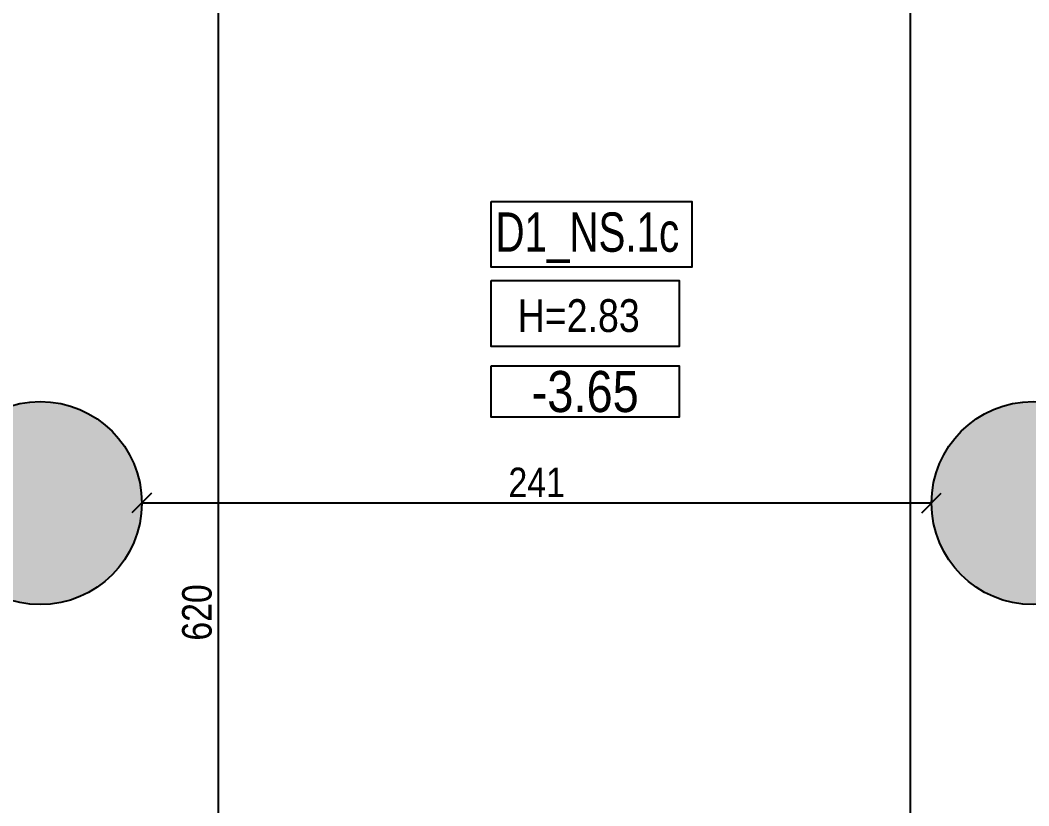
# Model space of a CAD drawing. Header units: metres. Extents: x 493 to 630, y -132 to -15.
# Drawn here: x 532.923 to 536.002, y -83.81 to -81.411 of the extents above; entities that cross this region are included whole.
import ezdxf
from ezdxf.enums import TextEntityAlignment as Align

# ---------------------------------------------------------------- set-up
doc = ezdxf.new("R2010")
doc.units = ezdxf.units.M
doc.header["$MEASUREMENT"] = 0
doc.header["$PDMODE"] = 3
for name, color, linetype in [('a_caramida', 2, 'Continuous'), ('a_cote_50', 9, 'Continuous'), ('a_cote_nivel', 9, 'Continuous'), ('a_indicatii', 7, 'Continuous'), ('a_indicatii_text', 7, 'Continuous'), ('a_pereti_hasuri', 253, 'Continuous'), ('a_text', 7, 'Continuous')]:
    doc.layers.add(name, color=color, linetype=linetype)
doc.styles.add('ROMANS', font='ROMANS.shx', dxfattribs={"width": 0.75})
doc.styles.get("Standard").update_dxf_attribs({"font": 'ARIALN.TTF'})
doc.styles.add('Swiss Condensed Light', font='swisscl.ttf')
doc.dimstyles.new('50 cote', dxfattribs={"dimtxt": 0.09, "dimasz": 0.06, "dimexe": 0, "dimexo": 0, "dimgap": 0.018, "dimtad": 1, "dimdec": 1, "dimlfac": 100, "dimrnd": 0.5, "dimdsep": 46, "dimtxsty": 'Standard', "dimblk": 'OBLIQUE', "dimcen": 0.00045, "dimclrd": 256, "dimclrt": 4, "dimadec": 1, "dimazin": 0, "dimtfac": 1, "dimtdec": 1, "dimtix": 1, "dimtofl": 0, "dimtmove": 0, "dimatfit": 3, "dimldrblk": 'OBLIQUE', "dimfxl": 0, "dimtolj": 1, "dimtzin": 0, "dimarcsym": 0})

# ---------------------------------------------------------------- blocks, each defined once
blk = doc.blocks.new('_Oblique')
at = {"color": 0, "linetype": 'ByBlock', "lineweight": -2}
blk.add_line((-0.5, -0.5), (0.5, 0.5), dxfattribs=at)
blk = doc.blocks.new('*D300')
at = {"layer": 'a_cote_50', "lineweight": -2, "ltscale": 0.3}
blk.add_line((535.6402, -89.1196), (535.6402, -80.1196), dxfattribs=at)
at = {"layer": 'Defpoints', "color": 0, "ltscale": 0.3}
for p in [(535.6402, -80.1196), (535.9422, -80.1196), (535.9422, -89.1196)]:
    blk.add_point(p, dxfattribs=at)
at = {"layer": 'a_cote_50', "lineweight": -2, "ltscale": 0.3, "xscale": 0.06, "yscale": 0.06, "zscale": 0.06}
for p, rotation in [((535.6402, -80.1196), 90), ((535.6402, -89.1196), 270)]:
    blk.add_blockref('_Oblique', p, dxfattribs=dict(at, rotation=rotation))
at = {"layer": 'a_cote_50', "color": 4, "ltscale": 0.3, "insert": (535.5762, -84.6196), "char_height": 0.09, "attachment_point": 5, "rotation": 90}
blk.add_mtext('\\A1;900', dxfattribs=at)
blk = doc.blocks.new('*D303')
at = {"layer": 'a_cote_50', "lineweight": -2, "ltscale": 0.3}
blk.add_line((535.7047, -82.8857), (533.2947, -82.8857), dxfattribs=at)
at = {"layer": 'Defpoints', "color": 0, "ltscale": 0.3}
for p in [(533.2947, -82.8857), (533.2947, -82.8857), (535.7047, -82.8857)]:
    blk.add_point(p, dxfattribs=at)
at = {"layer": 'a_cote_50', "lineweight": -2, "ltscale": 0.3, "xscale": 0.06, "yscale": 0.06, "zscale": 0.06, "rotation": 180}
blk.add_blockref('_Oblique', (533.2947, -82.8857), dxfattribs=at)
at = {"layer": 'a_cote_50', "lineweight": -2, "ltscale": 0.3, "xscale": 0.06, "yscale": 0.06, "zscale": 0.06}
blk.add_blockref('_Oblique', (535.7047, -82.8857), dxfattribs=at)
at = {"layer": 'a_cote_50', "color": 4, "ltscale": 0.3, "insert": (534.4997, -82.8225), "char_height": 0.09, "attachment_point": 5}
blk.add_mtext('\\A1;241', dxfattribs=at)
blk = doc.blocks.new('*D294')
at = {"layer": 'a_cote_50', "lineweight": -2, "ltscale": 0.3}
blk.add_line((533.5273, -80.1196), (533.5273, -86.3196), dxfattribs=at)
at = {"layer": 'Defpoints', "color": 0, "ltscale": 0.3}
for p in [(530.06, -80.1196), (530.06, -86.3196), (533.5273, -86.3196)]:
    blk.add_point(p, dxfattribs=at)
at = {"layer": 'a_cote_50', "lineweight": -2, "ltscale": 0.3, "xscale": 0.06, "yscale": 0.06, "zscale": 0.06}
for p, rotation in [((533.5273, -80.1196), 90), ((533.5273, -86.3196), 270)]:
    blk.add_blockref('_Oblique', p, dxfattribs=dict(at, rotation=rotation))
at = {"layer": 'a_cote_50', "color": 4, "ltscale": 0.3, "insert": (533.4634, -83.2196), "char_height": 0.09, "attachment_point": 5, "rotation": 90}
blk.add_mtext('\\A1;620', dxfattribs=at)
blk = doc.blocks.new('COTE_NIVEL_DRAFT')
at = {"layer": 'a_cote_nivel'}
blk.add_lwpolyline([(-27.5, -2.5), (27.5, -2.5), (27.5, -17.5), (-27.5, -17.5)], close=True, dxfattribs=at)
blk = doc.blocks.new('cota nivel')
at = {"layer": 'a_cote_nivel', "xscale": 1.272727272727934, "yscale": 1.272727272727934, "zscale": 1.272727272727934}
blk.add_blockref('COTE_NIVEL_DRAFT', (0, 12.73), dxfattribs=at)
at = {"layer": 'a_cote_nivel', "style": 'ROMANS', "width": 0.6}
blk.add_attdef('COTA', text='', height=15.27, dxfattribs=at).set_placement((0, 0), align=Align.MIDDLE_CENTER)

msp = doc.modelspace()

# ---------------------------------------------------------------- hatches: boundary and pattern name
at = {"layer": 'a_pereti_hasuri', "ltscale": 0.3}
h = msp.add_hatch(dxfattribs=at)
h.set_pattern_fill('ANSI33', color=256, scale=0.25, style=0)
h.set_pattern_definition([(45, (-4876.954644, 8292.469365), (-0.04419417382, 0.04419417382), []), (45, (-4876.91045, 8292.469365), (-0.04419417382, 0.04419417382), [0.03125, -0.015625])])
h.paths.add_polyline_path([(521.2731, -89.0746), (520.5631, -89.0746), (520.5631, -89.6746), (521.2731, -89.6746)])
h.paths.add_polyline_path([(524.2931, -89.0746), (523.4331, -89.0746), (523.4331, -89.6746), (524.2931, -89.6746)])
h.paths.add_polyline_path([(527.2931, -89.0746), (526.4331, -89.0746), (526.4331, -89.6746), (527.2931, -89.6746)])
edge = h.paths.add_edge_path()
edge.add_arc((526.961, -82.8646), 0.31, 0, 360)
edge = h.paths.add_edge_path()
edge.add_arc((529.9648, -82.8696), 0.31, 0, 360)
edge = h.paths.add_edge_path()
edge.add_arc((532.9847, -82.8857), 0.31, 0, 360)
edge = h.paths.add_edge_path()
edge.add_arc((536.0147, -82.8857), 0.31, 0, 360)

# ---------------------------------------------------------------- linework, layer by layer
at = {"layer": 'a_caramida', "ltscale": 0.3}
for centre in [(532.9847, -82.8857), (536.0147, -82.8857)]:
    msp.add_circle(centre, 0.31, dxfattribs=at)
at = {"layer": 'a_text'}
for points in [[(534.3609, -81.9645), (534.9729, -81.9645), (534.9729, -82.1658), (534.3609, -82.1658)], [(534.3609, -82.2066), (534.9349, -82.2066), (534.9349, -82.4079), (534.3609, -82.4079)]]:
    msp.add_lwpolyline(points, close=True, dxfattribs=at)

# ---------------------------------------------------------------- block references
at = {"layer": 'a_indicatii'}
ref = msp.add_blockref('cota nivel', (534.6479, -82.5451), dxfattribs=dict(at, xscale=0.008200420351329285, yscale=0.008200420351329285, zscale=0.008200420351329285))
ref.add_attrib('COTA', '-3.65', dxfattribs={"layer": 'a_cote_nivel', "height": 0.12524}).set_placement((534.6479, -82.5451), align=Align.MIDDLE_CENTER)

# ---------------------------------------------------------------- texts
at = {"layer": 'a_indicatii_text', "linetype": 'Continuous', "style": 'Swiss Condensed Light'}
msp.add_text('D1_NS.1c', height=0.12, dxfattribs=at).set_placement((534.3741, -82.1184))
at = {"layer": 'a_text', "insert": (534.4417, -82.3647), "char_height": 0.1, "width": 1.87247, "attachment_point": 7}
msp.add_mtext('\\A1;H=2.83', dxfattribs=at)

# ---------------------------------------------------------------- dimensions: what is measured, and where the dimension line sits
at = {"layer": 'a_cote_50', "ltscale": 0.3}
for base, p1, p2, angle, picture, middle in [((533.5273, -86.3196), (530.06, -80.1196), (530.06, -86.3196), 270, '*D294', (533.4634, -83.2196)), ((535.6402, -80.1196), (535.9422, -89.1196), (535.9422, -80.1196), 270, '*D300', (535.5762, -84.6196)), ((533.2947, -82.8857), (535.7047, -82.8857), (533.2947, -82.8857), 180, '*D303', (534.4997, -82.8225))]:
    dim = msp.add_linear_dim(base=base, p1=p1, p2=p2, angle=angle, dimstyle='50 cote', dxfattribs=at)
    dim.commit()
    dim.dimension.update_dxf_attribs({"geometry": picture, "text_midpoint": middle})

doc.saveas('drawing.dxf')
